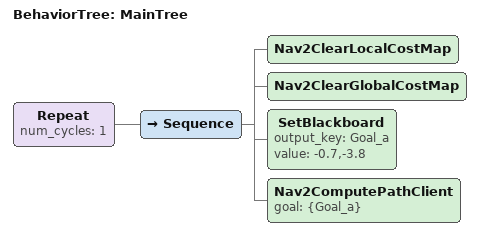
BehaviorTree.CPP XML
<root BTCPP_format="4" main_tree_to_execute = "MainTree">
    <BehaviorTree ID="MainTree">
        <Repeat num_cycles="1">
            <Sequence>
                <Nav2ClearLocalCostMap/>
                <Nav2ClearGlobalCostMap/>
                <SetBlackboard output_key="Goal_a" value="-0.7,-3.8" />
                <Nav2ComputePathClient goal="{Goal_a}" />
            </Sequence>
        </Repeat>
    </BehaviorTree>
</root>
